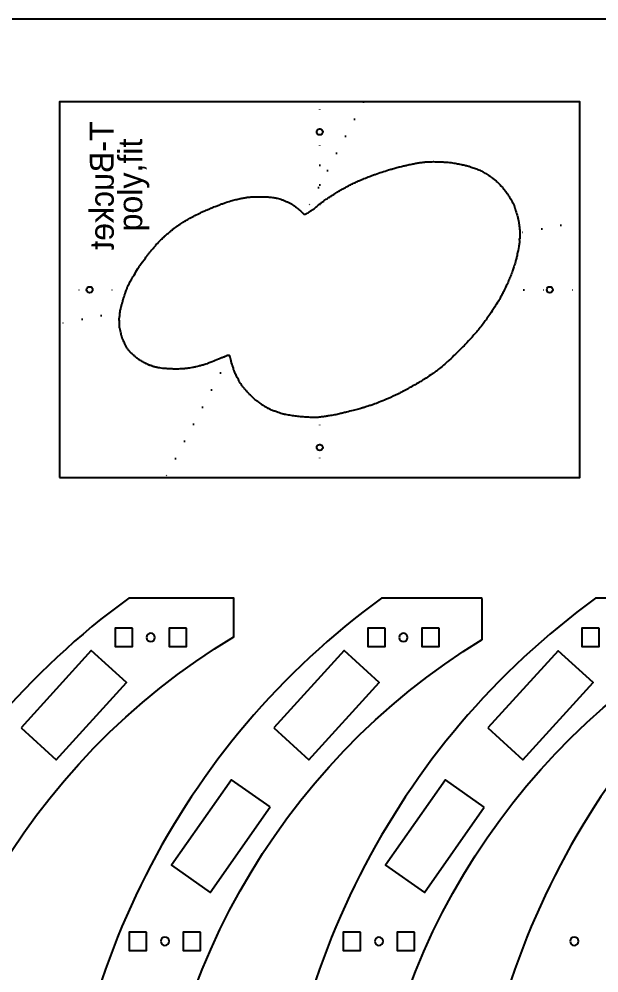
# Model space of a CAD drawing. Header units: millimetres. Extents: x -1807 to -587, y -1074 to -434.
# Drawn here: x -1318.8 to -1125.5, y -751.4 to -433.7 of the extents above; entities that cross this region are included whole.
import ezdxf
from ezdxf.enums import TextEntityAlignment as Align

# ---------------------------------------------------------------- set-up
doc = ezdxf.new("R2010")
doc.units = ezdxf.units.MM
doc.linetypes.add('DOTTED', pattern=[6.35, 0, -6.35])
doc.layers.get('0').update_dxf_attribs({"color": 5})
doc.layers.add('Holes', color=1, linetype='Continuous')
doc.layers.add('text', color=250, linetype='Continuous')
doc.layers.add('Notes', color=73, linetype='Continuous', plot=False)
doc.styles.get("Standard").update_dxf_attribs({"font": 'FreeSans.ttf'})

# ---------------------------------------------------------------- blocks, each defined once
blk = doc.blocks.new('Level 9')
blk.add_lwpolyline([(873.94, -1590.91, -0.508188), (1294.14, -1590.91), (1294.14, -1621.75), (1278.6, -1621.75, 0.552088), (889.49, -1621.75), (873.94, -1621.75)], format="xyb", close=True)
at = {"layer": 'Holes'}
blk.add_circle((988.27, -1518.74), 1.4, dxfattribs=at)
blk = doc.blocks.new('Square hole unit')
for points in [[(-3.05, 6.1), (-3.05, 11.9), (3.05, 11.9), (3.05, 6.1)], [(-3.05, -11.9), (-3.05, -6.1), (3.05, -6.1), (3.05, -11.9)]]:
    blk.add_lwpolyline(points, close=True)
blk.add_circle((0, 0), 1.4)
blk = doc.blocks.new('polyfit-block')
at = {"linetype": 'ByBlock'}
blk.add_lwpolyline([(-125.1, 0), (-125.1, -173.41), (0, -173.41), (0, 0)], close=True, dxfattribs=at)
at = {"layer": 'Holes'}
blk.add_lwpolyline([(-45.57, -153.4, -0.032404), (-45.57, -153.39, 0.02485), (-45.57, -153.39, 0.491027), (-45.8, -153.23, -0.108937), (-46.8, -153.31, -0.00044), (-46.98, -153.29, -0.030699), (-46.98, -153.29, -0.009596), (-47.01, -153.28, -0.015609), (-47.03, -153.28, -0.016207), (-47.04, -153.27, 0.022462), (-47.06, -153.26, 0.014358), (-47.07, -153.26, 0.004712), (-47.1, -153.25, 0.010776), (-47.22, -153.22, 0.007497), (-47.4, -153.19, 0.00354), (-47.57, -153.15, -0.001017), (-48.18, -153.05, -0.001908), (-50.75, -152.58, -0.006589), (-51.5, -152.43, -0.013739), (-52.01, -152.3, -0.005413), (-53.31, -151.93, -0.002568), (-54.03, -151.72, -0.0021), (-54.91, -151.44, -0.008746), (-56.29, -150.98, -0.006794), (-58.05, -150.33, -0.009951), (-59.65, -149.68, -0.009335), (-61.32, -148.91, -0.005452), (-63.23, -147.98, -0.007168), (-64.67, -147.23, -0.002147), (-65.42, -146.82, -0.004281), (-65.79, -146.61, -0.008687), (-66.35, -146.27, -0.002483), (-68.29, -145.05, -0.005712), (-70.82, -143.41, -0.007829), (-72.62, -142.16, -0.009081), (-73.92, -141.19, -0.006914), (-75.59, -139.87, -0.006283), (-76.9, -138.78, -0.005414), (-78.38, -137.48, -0.010288), (-80.8, -135.21, -0.007506), (-84.01, -131.99, -0.004189), (-86.03, -129.87, -0.00893), (-86.95, -128.85, -0.007112), (-88.47, -127.04, -0.008947), (-89.64, -125.57, -0.000491), (-89.76, -125.41, -0.001073), (-89.82, -125.33, -0.011548), (-90.62, -124.21, -0.006521), (-91.97, -122.18, -0.001334), (-92.48, -121.39, -0.006498), (-92.58, -121.23, -0.002269), (-92.63, -121.14, -0.000275), (-93.09, -120.37, -0.002815), (-95.29, -116.58, -0.006235), (-96.25, -114.86, -0.007894), (-96.52, -114.33, -0.002666), (-97.3, -112.76, -0.007929), (-98.77, -109.6, -0.010009), (-99.85, -107.06, -0.005768), (-100.6, -105.13, -0.010293), (-100.98, -104.04, -0.001574), (-101.38, -102.81, -0.002786), (-101.6, -102.12, -0.001047), (-101.9, -101.15, -0.002937), (-102, -100.8, -0.00364), (-102.12, -100.4, -0.002016), (-102.32, -99.66, -0.003452), (-102.78, -97.89, -0.002697), (-103.34, -95.63, -0.001173), (-103.5, -94.93, 0.001398), (-103.65, -94.33, 0.004265), (-103.74, -93.94, -0.002674), (-103.9, -93.32, -0.01312), (-104.27, -91.68, -0.011677), (-104.58, -89.82, -0.001015), (-104.74, -88.72, -0.001417), (-104.85, -87.93, -0.003571), (-104.95, -87.17, 0.010921), (-104.98, -86.92, 0.011249), (-105, -86.81, -0.008178), (-105.03, -86.67, -0.003889), (-105.05, -86.56, -0.004873), (-105.06, -86.47, -0.015857), (-105.07, -86.41, -0.003968), (-105.09, -86.17, -0.012012), (-105.1, -85.8, -0.004428), (-105.11, -84.81, -0.009557), (-105.08, -83.52, -0.007061), (-104.98, -81.77, -0.008391), (-104.82, -79.89, -0.008578), (-104.59, -78.05, -0.004917), (-104.33, -76.29, -0.010532), (-104.18, -75.47, -0.002099), (-104.12, -75.16, -0.00345), (-104.08, -74.97, -0.010576), (-103.98, -74.57, -0.005297), (-103.76, -73.78, -0.010445), (-103.48, -72.9, -0.007972), (-103.07, -71.76, -0.008061), (-102.63, -70.64, -0.01375), (-102.34, -69.99, -0.003988), (-102.18, -69.65, -0.013551), (-102.13, -69.55, -0.004749), (-102.03, -69.39, -0.005257), (-101.94, -69.24, -0.007628), (-101.86, -69.12, 0.012228), (-101.81, -69.04, 0.009015), (-101.78, -68.98, 0.015), (-101.75, -68.94, 0.00318), (-101.75, -68.92, 0.008983), (-101.75, -68.92, 0.009557), (-101.74, -68.91, 0.022942), (-101.74, -68.91, 0.027459), (-101.74, -68.9, -0.013389), (-101.74, -68.9, -0.012418), (-101.74, -68.88, -0.014691), (-101.73, -68.87, -0.0243), (-101.73, -68.86, -0.009339), (-101.71, -68.83, -0.008909), (-101.69, -68.79, -0.005919), (-101.66, -68.73, -0.008723), (-101.57, -68.57, -0.006364), (-101.44, -68.36, -0.001148), (-101.41, -68.31, 0.001205), (-101.38, -68.27, 0.00479), (-101.28, -68.11, 0.004283), (-101.18, -67.94, 0.010141), (-101.13, -67.85, 0.010683), (-101.08, -67.75, 0.012808), (-101.06, -67.7, 0.048352), (-101.05, -67.69, 0.001602), (-101.05, -67.68, 0.001374), (-101.05, -67.67, 0.007647), (-101.05, -67.66, -0.009568), (-101.04, -67.65, -0.046658), (-101.04, -67.63, -0.020923), (-101.03, -67.61, -0.007285), (-101.02, -67.59, -0.010502), (-101.01, -67.57, -0.007496), (-101, -67.55, -0.00586), (-100.98, -67.53, -0.012436), (-100.96, -67.5, -0.009022), (-100.92, -67.45, -0.008544), (-100.88, -67.4, -0.014254), (-100.85, -67.36, -0.001698), (-100.81, -67.32, 0.001488), (-100.76, -67.28, 0.000378), (-100.74, -67.25, 0.000401), (-100.72, -67.23, 0.014488), (-100.68, -67.2, 0.004622), (-100.59, -67.09, 0.00913), (-100.44, -66.9, 0.007969), (-100.27, -66.67, 0.004161), (-100.17, -66.53, -0.002742), (-100.02, -66.31, -0.004053), (-99.85, -66.08, -0.002178), (-99.53, -65.65, -0.018743), (-99.1, -65.12, -0.01008), (-98.24, -64.19, -0.008701), (-97.53, -63.46, -0.007922), (-96.71, -62.69, -0.008448), (-95.91, -61.97, -0.008778), (-95.12, -61.31, -0.011632), (-94.19, -60.61, -0.020441), (-93.64, -60.24, -0.004583), (-93.25, -60.01, -0.007304), (-93.01, -59.87, -0.004009), (-92.52, -59.61, -0.002664), (-91.79, -59.23, -0.004728), (-90.97, -58.82, -0.006884), (-90.39, -58.55, -0.010764), (-89.81, -58.3, -0.015745), (-89.4, -58.15, -0.00115), (-89.02, -58.02, -0.000734), (-88.41, -57.83, -0.002228), (-87.77, -57.62, 0.00616), (-87.54, -57.54, 0.010791), (-87.45, -57.51, 0.010138), (-87.36, -57.48, 0.005473), (-87.32, -57.46, 0.018932), (-87.31, -57.45, 0.009269), (-87.3, -57.45, 0.006498), (-87.29, -57.44, 0.015995), (-87.27, -57.43, -0.018773), (-87.26, -57.42, -0.019029), (-87.24, -57.41, -0.010768), (-87.22, -57.4, -0.007298), (-87.19, -57.39, -0.005893), (-87.17, -57.38, -0.011938), (-87.12, -57.36, -0.008762), (-87.06, -57.34, -0.007854), (-86.99, -57.32, -0.008338), (-86.93, -57.3, -0.005675), (-86.84, -57.28, -0.009709), (-86.79, -57.27, -0.001375), (-86.78, -57.27, 0.00048), (-86.73, -57.26, 0.00284), (-86.11, -57.14, 0.004905), (-85.76, -57.07, 0.012352), (-85.47, -57, 0.009739), (-85.11, -56.9, 0.001243), (-85.03, -56.88, 0.001139), (-84.95, -56.85, 0.008066), (-84.72, -56.78, 0.020039), (-84.62, -56.74, 0.015704), (-84.59, -56.72, 0.019272), (-84.57, -56.71, 0.021993), (-84.55, -56.7, 0.026686), (-84.53, -56.68, 0.029652), (-84.52, -56.67, 0.030805), (-84.51, -56.66, 0.026473), (-84.5, -56.64, 0.026809), (-84.49, -56.62, 0.015584), (-84.48, -56.59, 0.018109), (-84.47, -56.56, 0.005816), (-84.46, -56.53, 0.005771), (-84.46, -56.49, 0.004163), (-84.45, -56.46, 0.002207), (-84.44, -56.39, 0.011439), (-84.43, -56.29, 0.016492), (-84.42, -56.22, 0.012754), (-84.42, -56.18, 0.013593), (-84.42, -56.15, 0.012235), (-84.43, -56.11, 0.01341), (-84.43, -56.08, 0.012551), (-84.44, -56.04, 0.012722), (-84.45, -56, 0.009555), (-84.46, -55.96, 0.009234), (-84.47, -55.92, 0.007604), (-84.49, -55.87, 0.007055), (-84.51, -55.82, 0.008432), (-84.56, -55.71, 0.006169), (-84.63, -55.56, 0.002335), (-84.67, -55.49, -0.001696), (-84.71, -55.4, -0.004524), (-84.85, -55.11, -0.005835), (-84.96, -54.88, -0.009608), (-85.01, -54.75, -0.014171), (-85.04, -54.67, -0.00709), (-85.05, -54.63, -0.02338), (-85.06, -54.61, -0.017106), (-85.06, -54.6, 0.015932), (-85.06, -54.58, 0.006819), (-85.06, -54.57, 0.004479), (-85.07, -54.55, 0.025001), (-85.08, -54.52, 0.006904), (-85.13, -54.38, 0.008395), (-85.28, -54.02, -0.002932), (-85.71, -52.99, -0.00248), (-86.59, -50.82, -0.00428), (-87.08, -49.56, -0.01323), (-87.37, -48.73, -0.009092), (-87.74, -47.51, -0.008063), (-88.04, -46.37, -0.010102), (-88.25, -45.46, -0.00576), (-88.47, -44.28, -0.006682), (-88.64, -43.25, -0.002536), (-88.75, -42.51, -0.004076), (-88.82, -42.04, -0.006939), (-88.86, -41.65, -0.004029), (-88.92, -40.98, -0.014002), (-88.97, -40.04, -0.008581), (-88.98, -38.5, -0.007879), (-88.95, -37.15, -0.008217), (-88.88, -35.86, -0.007281), (-88.75, -34.4, -0.01078), (-88.63, -33.42, -0.004979), (-88.53, -32.85, -0.00644), (-88.45, -32.4, -0.010419), (-88.34, -31.88, -0.016885), (-88.26, -31.56, -0.014034), (-88.15, -31.24, -0.016532), (-88.03, -30.97, -0.00643), (-87.99, -30.87, 0.010827), (-87.97, -30.82, 0.010589), (-87.92, -30.71, 0.008606), (-87.87, -30.57, 0.009873), (-87.82, -30.41, 0.020229), (-87.8, -30.33, 0.000758), (-87.79, -30.27, 0.000661), (-87.77, -30.2, 0.001437), (-87.76, -30.12, -0.002061), (-87.75, -30.07, -0.017788), (-87.74, -30.02, -0.008556), (-87.71, -29.93, -0.008369), (-87.68, -29.85, -0.00934), (-87.66, -29.79, -0.009533), (-87.63, -29.72, -0.013092), (-87.6, -29.67, -0.005722), (-87.58, -29.63, -0.015008), (-87.57, -29.61, -0.002574), (-87.56, -29.59, -0.002169), (-87.55, -29.57, -0.003175), (-87.53, -29.55, 0.002966), (-87.52, -29.53, 0.013138), (-87.5, -29.5, 0.004831), (-87.46, -29.42, 0.008829), (-87.4, -29.31, 0.010477), (-87.35, -29.21, 0.005749), (-87.3, -29.09, -0.003764), (-87.22, -28.9, -0.001633), (-87.15, -28.75, -0.001839), (-87.09, -28.61, -0.014755), (-87.04, -28.51, -0.002881), (-86.75, -27.98, -0.008209), (-86.15, -26.93, -0.014351), (-85.78, -26.35, -0.003287), (-85.69, -26.21, -0.005424), (-85.63, -26.13, -0.012834), (-85.5, -25.95, -0.004813), (-85.13, -25.5, -0.00889), (-84.46, -24.73, -0.008918), (-83.76, -23.99, -0.004446), (-83.35, -23.57, -0.01115), (-83.18, -23.4, -0.005671), (-83.07, -23.3, -0.006617), (-82.97, -23.22, -0.013442), (-82.79, -23.08, -0.00562), (-82.34, -22.75, -0.006541), (-81.87, -22.43, -0.008407), (-81.5, -22.19, -0.009911), (-81.29, -22.07, -0.0415), (-81.23, -22.04, -0.005261), (-81.19, -22.03, -0.008159), (-81.16, -22.02, -0.003869), (-81.15, -22.01, 0.00597), (-81.14, -22.01, 0.023455), (-81.12, -22, 0.004104), (-81.01, -21.95, 0.009625), (-80.61, -21.77, -0.005166), (-79.88, -21.43, -0.002994), (-79.21, -21.12, -0.006001), (-78.88, -20.98, -0.013443), (-78.63, -20.88, -0.00941), (-78.26, -20.76, -0.008504), (-77.83, -20.63, -0.015887), (-77.6, -20.57, -0.0019), (-77.12, -20.47, 0.001307), (-76.41, -20.33, 0.00018), (-76.04, -20.25, 0.000572), (-75.92, -20.23, 0.013114), (-75.68, -20.17, 0.016479), (-75.5, -20.12, 0.002889), (-75.41, -20.09, 0.005327), (-75.37, -20.07, 0.005181), (-75.33, -20.05, -0.007778), (-75.3, -20.04, -0.010025), (-75.27, -20.03, -0.007423), (-75.23, -20.02, -0.007634), (-75.19, -20.01, -0.007581), (-75.16, -20, -0.007496), (-75.12, -19.99, -0.007562), (-75.08, -19.99, -0.007198), (-75.05, -19.98, -0.005963), (-75, -19.98, -0.008176), (-74.97, -19.98, -0.004653), (-74.92, -19.97, -0.014864), (-74.82, -19.97, -0.022082), (-74.76, -19.97, -0.000099), (-74.69, -19.98, -0.000061), (-74.59, -19.99, -0.000046), (-74.54, -19.99, 0.000056), (-74.51, -20, 0.016417), (-74.46, -20, 0.005128), (-74.29, -20, 0.010628), (-73.97, -20, 0.012161), (-73.69, -19.98, 0.000347), (-73.49, -19.97, -0.00024), (-73.2, -19.94, -0.000222), (-72.63, -19.89, -0.000958), (-72.5, -19.88, -0.018713), (-72.4, -19.88, -0.013603), (-72.26, -19.88, -0.004894), (-72.2, -19.89, -0.008446), (-72.16, -19.89, -0.008386), (-72.12, -19.9, -0.009009), (-72.07, -19.9, -0.01168), (-72.02, -19.91, -0.021466), (-71.99, -19.92, -0.004531), (-71.96, -19.93, 0.003828), (-71.93, -19.94, 0.000996), (-71.89, -19.95, 0.002314), (-71.88, -19.96, 0.016304), (-71.87, -19.96, 0.004852), (-71.82, -19.97, 0.010049), (-71.75, -19.98, 0.005383), (-71.63, -20, 0.008414), (-71.44, -20.03, 0.009531), (-71.28, -20.05, 0.00407), (-71.11, -20.06, -0.002742), (-70.87, -20.07, -0.00203), (-70.64, -20.09, -0.001704), (-70.36, -20.11, -0.015595), (-70.05, -20.15, -0.008798), (-69.5, -20.24, -0.008127), (-68.93, -20.36, -0.01502), (-68.62, -20.44, -0.00112), (-68.34, -20.52, 0.001198), (-68.09, -20.59, 0.000363), (-67.52, -20.75, 0.003726), (-67.46, -20.77, 0.005092), (-67.41, -20.78, -0.001268), (-67.18, -20.84, -0.002162), (-66.35, -21.05, -0.00453), (-65.96, -21.16, -0.010726), (-65.61, -21.26, -0.007592), (-65.12, -21.43, -0.001115), (-65.01, -21.47, 0.001032), (-64.9, -21.51, 0.003894), (-64.15, -21.77, 0.013915), (-63.94, -21.84, 0.001888), (-63.92, -21.84, -0.001512), (-63.89, -21.85, -0.005731), (-63.8, -21.88, -0.001621), (-63.45, -21.99, -0.012606), (-62.81, -22.2, -0.008449), (-61.88, -22.57, -0.005415), (-61.57, -22.7, -0.004277), (-61.18, -22.87, -0.015799), (-60.08, -23.41, -0.014966), (-58.95, -24.05, -0.00045), (-58.74, -24.18, -0.003748), (-58.72, -24.2, -0.004675), (-58.6, -24.27, 0.006945), (-58.52, -24.32, 0.004933), (-58.49, -24.34, 0.000236), (-57.68, -24.82, 0.005336), (-55.52, -26.07, -0.015925), (-54.81, -26.51, -0.003184), (-54.76, -26.54, -0.004246), (-54.72, -26.57, -0.008866), (-54.45, -26.76, -0.000953), (-52, -28.6, -0.000041), (-51.01, -29.35, -0.000248), (-50.85, -29.47, -0.001073), (-50.53, -29.72, -0.004596), (-50.45, -29.78, -0.00762), (-50.4, -29.82, -0.001306), (-50.09, -30.08, -0.003026), (-49.88, -30.26, 0.00551), (-49.76, -30.36, 0.009819), (-49.68, -30.43, -0.003491), (-49.42, -30.63, -0.00392), (-49.12, -30.88, -0.001823), (-48.46, -31.42, -0.014349), (-47.55, -32.23, -0.008149), (-45.99, -33.73, -0.005829), (-44.84, -34.91, -0.017005), (-44.46, -35.33, -0.000589), (-44.27, -35.56, -0.000824), (-44.14, -35.72, -0.004545), (-43.57, -36.42, 0.010878), (-43.33, -36.71, 0.005027), (-43.03, -37.04, -0.002343), (-42.4, -37.76, -0.000137), (-42.29, -37.88, -0.000694), (-42.26, -37.9, -0.013869), (-42.22, -37.96, -0.010363), (-42.16, -38.03, -0.010709), (-42.14, -38.07, -0.013473), (-42.12, -38.1, -0.01654), (-42.1, -38.13, -0.051776), (-42.1, -38.14, -0.002619), (-42.1, -38.15, 0.002305), (-42.09, -38.16, 0.000224), (-42.09, -38.17, 0.001398), (-42.09, -38.17, 0.047709), (-42.09, -38.17, 0.011587), (-42.09, -38.18, 0.008336), (-42.08, -38.19, 0.004372), (-42.07, -38.21, 0.010664), (-42.05, -38.23, 0.005662), (-42.02, -38.28, 0.009746), (-41.95, -38.38, 0.007669), (-41.86, -38.5, 0.002315), (-41.84, -38.52, -0.001754), (-41.81, -38.56, -0.008399), (-41.72, -38.67, -0.003768), (-41.51, -38.94, -0.012165), (-41.26, -39.3, -0.005006), (-40.68, -40.19, -0.004499), (-40.25, -40.87, -0.002782), (-39.58, -41.98, -0.007454), (-38.74, -43.44, -0.006581), (-37.83, -45.11, -0.008335), (-36.91, -46.95, -0.013743), (-36.4, -48.08, -0.000358), (-36.05, -48.9, -0.000566), (-35.84, -49.42, -0.000317), (-35.28, -50.77, -0.000312), (-34.72, -52.15, -0.003574), (-34.46, -52.8, -0.001968), (-34, -53.98, -0.01312), (-33.6, -55.12, -0.007833), (-33, -57.06, -0.008003), (-32.54, -58.75, -0.009663), (-32.2, -60.16, -0.005865), (-31.96, -61.38, -0.010609), (-31.84, -62.06, -0.005324), (-31.78, -62.48, -0.004528), (-31.73, -62.98, -0.011754), (-31.66, -63.76, -0.006411), (-31.6, -65.18, -0.010996), (-31.57, -66.99, -0.011068), (-31.63, -68.79, -0.005951), (-31.72, -70.18, -0.010879), (-31.8, -70.95, -0.004726), (-31.88, -71.53, -0.009087), (-31.92, -71.84, -0.008743), (-31.98, -72.11, -0.005607), (-32.08, -72.54, -0.013017), (-32.3, -73.38, -0.012633), (-32.57, -74.22, -0.00452), (-32.72, -74.65, -0.009957), (-32.8, -74.84, -0.007601), (-33.01, -75.32, -0.007179), (-33.24, -75.81, -0.000953), (-33.32, -75.98, -0.000658), (-33.43, -76.21, -0.005007), (-33.87, -77.07, -0.010564), (-34.09, -77.47, -0.008546), (-34.18, -77.62, -0.007608), (-34.29, -77.79, -0.009628), (-34.4, -77.94, -0.004538), (-34.63, -78.26, -0.011123), (-35.23, -79.03, -0.006516), (-36.31, -80.3, -0.002848), (-36.69, -80.74, -0.013181), (-36.78, -80.83, -0.022231), (-36.96, -81, 0.01868), (-37.17, -81.19, 0.002926), (-37.24, -81.27, 0.007828), (-37.27, -81.29, 0.025414), (-37.3, -81.33, 0.018624), (-37.34, -81.39, 0.025866), (-37.37, -81.43, 0.024585), (-37.39, -81.48, 0.028182), (-37.4, -81.52, 0.027545), (-37.41, -81.57, 0.026062), (-37.42, -81.63, 0.026108), (-37.42, -81.68, 0.020555), (-37.41, -81.74, 0.021589), (-37.4, -81.8, 0.014553), (-37.38, -81.87, 0.016273), (-37.36, -81.94, 0.009811), (-37.33, -82.03, 0.011622), (-37.29, -82.1, 0.006476), (-37.24, -82.2, 0.007269), (-37.2, -82.29, 0.004959), (-37.16, -82.37, 0.002793), (-37.08, -82.5, 0.007767), (-36.9, -82.8, 0.008434), (-36.73, -83.06, 0.0042), (-36.64, -83.2, 0.015054), (-36.61, -83.24, 0.001709), (-36.6, -83.26, -0.001906), (-36.58, -83.27, -0.002409), (-36.56, -83.3, -0.001479), (-36.52, -83.35, -0.014913), (-36.46, -83.45, -0.009309), (-36.36, -83.6, -0.004353), (-36.28, -83.73, 0.003398), (-36.18, -83.89, 0.002257), (-36.09, -84.04, 0.001974), (-35.98, -84.21, 0.013874), (-35.84, -84.43, 0.007648), (-35.56, -84.81, 0.006029), (-35.17, -85.31, 0.006734), (-34.81, -85.74, 0.00163), (-34.71, -85.86, -0.001415), (-34.59, -85.99, -0.005833), (-34.05, -86.65, -0.009082), (-33.72, -87.07, -0.006853), (-33.44, -87.46, -0.003433), (-32.89, -88.25, -0.001303), (-32.44, -88.91, -0.0016), (-32.07, -89.45, -0.0044), (-31.35, -90.54, -0.002842), (-30.26, -92.25, -0.002799), (-29.62, -93.29, -0.004653), (-29.24, -93.91, -0.005495), (-28.94, -94.44, -0.003285), (-28.46, -95.32, -0.004795), (-27.94, -96.3, -0.003666), (-27.28, -97.59, -0.005609), (-26.64, -98.92, -0.010746), (-26.32, -99.62, -0.003382), (-26.17, -100, -0.008236), (-26.11, -100.15, -0.008151), (-26.07, -100.28, 0.012079), (-26.03, -100.37, 0.006532), (-26, -100.45, 0.009846), (-25.98, -100.5, 0.007818), (-25.96, -100.54, 0.019914), (-25.95, -100.55, 0.011735), (-25.95, -100.56, -0.011267), (-25.94, -100.57, -0.010038), (-25.94, -100.58, -0.004914), (-25.92, -100.6, -0.017198), (-25.89, -100.67, -0.00551), (-25.8, -100.87, -0.002327), (-25.68, -101.18, -0.000986), (-25.38, -101.92, -0.001436), (-24.99, -102.91, -0.001836), (-24.68, -103.69, -0.004933), (-24.53, -104.11, -0.001848), (-24.13, -105.21, -0.005847), (-23.38, -107.4, -0.005726), (-22.67, -109.66, -0.001636), (-22.43, -110.44, -0.002295), (-22.27, -111, -0.005068), (-21.87, -112.46, -0.004933), (-21.49, -113.96, -0.002499), (-21.33, -114.63, -0.001488), (-21.07, -115.76, -0.004704), (-20.72, -117.38, -0.005479), (-20.45, -118.77, -0.008659), (-20.22, -120.12, -0.008768), (-20.04, -121.47, -0.00222), (-20, -121.84, -0.003365), (-19.98, -122.08, -0.012623), (-19.95, -122.5, -0.004231), (-19.91, -123.74, -0.010906), (-19.91, -125.6, -0.009014), (-20, -127.85, -0.007673), (-20.11, -129.41, -0.011027), (-20.23, -130.49, -0.009042), (-20.5, -132.29, -0.010371), (-20.8, -133.86, -0.000198), (-20.9, -134.3, -0.000976), (-20.91, -134.38, -0.001459), (-21.07, -135.07, -0.002069), (-21.18, -135.55, -0.005026), (-21.21, -135.69, -0.002518), (-21.28, -135.97, -0.013838), (-21.36, -136.25, -0.004056), (-21.68, -137.2, -0.009067), (-22.19, -138.61, -0.008661), (-22.78, -140.07, -0.006662), (-23.11, -140.82, -0.019913), (-23.24, -141.07, -0.00816), (-23.35, -141.26, -0.021586), (-23.39, -141.33, -0.003921), (-23.41, -141.35, 0.006722), (-23.42, -141.36, 0.010629), (-23.46, -141.43, 0.004489), (-23.58, -141.61, 0.004559), (-23.68, -141.79, -0.002521), (-23.87, -142.11, -0.004075), (-24.3, -142.8, -0.005467), (-24.63, -143.31, -0.008256), (-24.89, -143.68, -0.013759), (-25.05, -143.89, -0.001109), (-25.18, -144.05, -0.001487), (-25.27, -144.17, -0.00223), (-25.35, -144.26, 0.004452), (-25.38, -144.31, 0.011968), (-25.41, -144.34, 0.007858), (-25.44, -144.39, 0.008306), (-25.47, -144.43, 0.013816), (-25.48, -144.46, 0.006309), (-25.49, -144.47, 0.0116), (-25.49, -144.48, 0.012426), (-25.5, -144.48, 0.016225), (-25.5, -144.49, 0.049451), (-25.5, -144.49, -0.026046), (-25.5, -144.5, -0.026085), (-25.51, -144.52, -0.029938), (-25.51, -144.54, -0.02191), (-25.52, -144.56, -0.013548), (-25.54, -144.58, -0.004996), (-25.56, -144.61, -0.004112), (-25.58, -144.64, -0.011929), (-25.66, -144.75, -0.012503), (-25.75, -144.85, -0.000852), (-25.85, -144.96, 0.000411), (-26.07, -145.21, 0.00027), (-26.59, -145.79, 0.004232), (-26.63, -145.83, 0.01538), (-26.66, -145.87, -0.005792), (-26.75, -145.99, -0.002942), (-26.84, -146.1, -0.003822), (-26.91, -146.19, -0.017978), (-26.97, -146.25, -0.00523), (-27.17, -146.45, -0.009598), (-27.41, -146.68, -0.004662), (-27.9, -147.13, -0.010222), (-28.78, -147.87, -0.008491), (-29.87, -148.72, -0.004279), (-30.54, -149.21, -0.008161), (-30.89, -149.46, -0.006987), (-31.24, -149.7, -0.005193), (-31.73, -150, -0.008583), (-32.36, -150.37, -0.006294), (-33.24, -150.86, -0.008054), (-34.06, -151.27, -0.013769), (-34.55, -151.5, -0.007363), (-34.76, -151.59, -0.021225), (-34.84, -151.61, -0.014184), (-34.95, -151.64, -0.020627), (-35.02, -151.66, -0.008708), (-35.05, -151.66, 0.017135), (-35.07, -151.66, 0.011504), (-35.08, -151.66, 0.003897), (-35.13, -151.68, 0.01146), (-35.3, -151.72, 0.005794), (-35.64, -151.83, 0.003851), (-35.94, -151.93, -0.002519), (-36.39, -152.08, -0.003158), (-37.13, -152.32, -0.003745), (-37.75, -152.51, -0.010668), (-38.49, -152.71, -0.007633), (-39.55, -152.96, -0.001395), (-39.84, -153.02, -0.004592), (-39.92, -153.04, -0.008199), (-40.04, -153.06, -0.002783), (-40.4, -153.12, -0.010033), (-41.37, -153.25, -0.007318), (-42.71, -153.37, -0.002237), (-43.2, -153.41, -0.007088), (-43.35, -153.42, -0.007053), (-43.37, -153.42, -0.00022), (-44.04, -153.43, -0.008674), (-45.55, -153.42, -0.386786)], format="xyb", close=True, dxfattribs=at)
at = {"layer": 'Holes', "color": 7}
blk.add_lwpolyline([(-40.68, -152.64), (-40.68, -152.64)], dxfattribs=at)
at = {"layer": 'Holes', "linetype": 'ByBlock'}
for centre in [(-62.55, -10), (-115.1, -86.71), (-10, -86.71), (-62.55, -163.41)]:
    blk.add_circle(centre, 1, dxfattribs=at)
at = {"layer": 'text', "linetype": 'DOTTED'}
for p, q in [((-69.93, -20.18), (-73.9, 0)), ((-62.55, 0), (-62.55, -9)), ((-62.55, -11), (-62.55, -22.32)), ((-84.53, -56.68), (-125.1, -35.25)), ((0, -101.34), (-37.41, -81.57)), ((-125.1, -86.71), (-116.1, -86.71)), ((-114.1, -86.71), (-105.02, -86.71)), ((-34.02, -86.71), (-11, -86.71)), ((-9, -86.71), (0, -86.71)), ((-62.55, -148.3), (-62.55, -162.41)), ((-39.76, -173.41), (-43.7, -153.42)), ((-62.55, -164.41), (-62.55, -173.41))]:
    blk.add_line(p, q, dxfattribs=at)
at = {"layer": 'text', "linetype": 'ByBlock', "text_generation_flag": 2}
blk.add_text('T-Bucket', height=8, dxfattribs=at).set_placement((-27.87, -14.05), align=Align.MIDDLE_CENTER)
at = {"layer": 'text', "linetype": 'ByBlock'}
blk.add_text('poly,fit', height=8, dxfattribs=at).set_placement((-27.68, -23.54), align=Align.MIDDLE_CENTER)

msp = doc.modelspace()

# ---------------------------------------------------------------- linework, layer by layer
for p, q in [((-1197.94, -626.65), (-1197.94, -626.65)), ((-1164.44, -626.66), (-1164.44, -626.65)), ((-1164.44, -626.66), (-1164.44, -626.65))]:
    msp.add_line(p, q)
for points in [[(-1247.18, -1033.78, -0.566152), (-1247.18, -639.52), (-1247.18, -626.55), (-1282.22, -626.55, 0.508188), (-1282.22, -1046.75), (-1247.18, -1046.75)], [(-1126.63, -626.57, 0.508188), (-1126.63, -1046.77), (-1094.39, -1046.77), (-1094.39, -1032.1, -0.556778), (-1094.39, -641.25), (-1094.39, -626.57)]]:
    msp.add_lwpolyline(points, format="xyb", close=True)
msp.add_lwpolyline([(-1164.44, -626.55), (-1197.97, -626.55, 0.508188), (-1197.97, -1046.75), (-1164.34, -1046.75), (-1164.34, -1032.93, -0.561466), (-1164.34, -640.37), (-1164.34, -626.66)], format="xyb")
at = {"layer": 'Holes'}
for points in [[(-1318.12, -669.81), (-1306.43, -680.44), (-1283.01, -654.71), (-1294.69, -644.07)], [(-1233.87, -669.81), (-1222.19, -680.44), (-1198.76, -654.71), (-1210.45, -644.07)], [(-1162.52, -669.83), (-1150.84, -680.46), (-1127.41, -654.73), (-1139.1, -644.09)], [(-1235.05, -696.13), (-1247.98, -687.07), (-1267.96, -715.56), (-1255.02, -724.63)], [(-1163.7, -696.16), (-1176.64, -687.09), (-1196.61, -715.58), (-1183.67, -724.65)]]:
    msp.add_lwpolyline(points, close=True, dxfattribs=at)
at = {"layer": 'Notes'}
msp.add_lwpolyline([(-1807.24, -1073.67), (-587.24, -1073.67), (-587.24, -433.67), (-1807.24, -433.67)], close=True, dxfattribs=at)

# ---------------------------------------------------------------- block references
at = {"xscale": -1, "rotation": 89.99999999999999}
msp.add_blockref('Level 9', (-2652.42, 247.39), dxfattribs=at)
at = {"layer": 'Holes', "xscale": -1, "rotation": 89.99999999999999}
for p in [(-1274.89, -639.65), (-1190.64, -639.65), (-1119.3, -639.67), (-1270.15, -740.88), (-1198.8, -740.9)]:
    msp.add_blockref('Square hole unit', p, dxfattribs=at)
at = {"layer": 'text', "linetype": 'ByBlock', "ltscale": 0.5, "rotation": 90}
msp.add_blockref('polyfit-block', (-1305.26, -461.27), dxfattribs=at)

doc.saveas('drawing.dxf')
